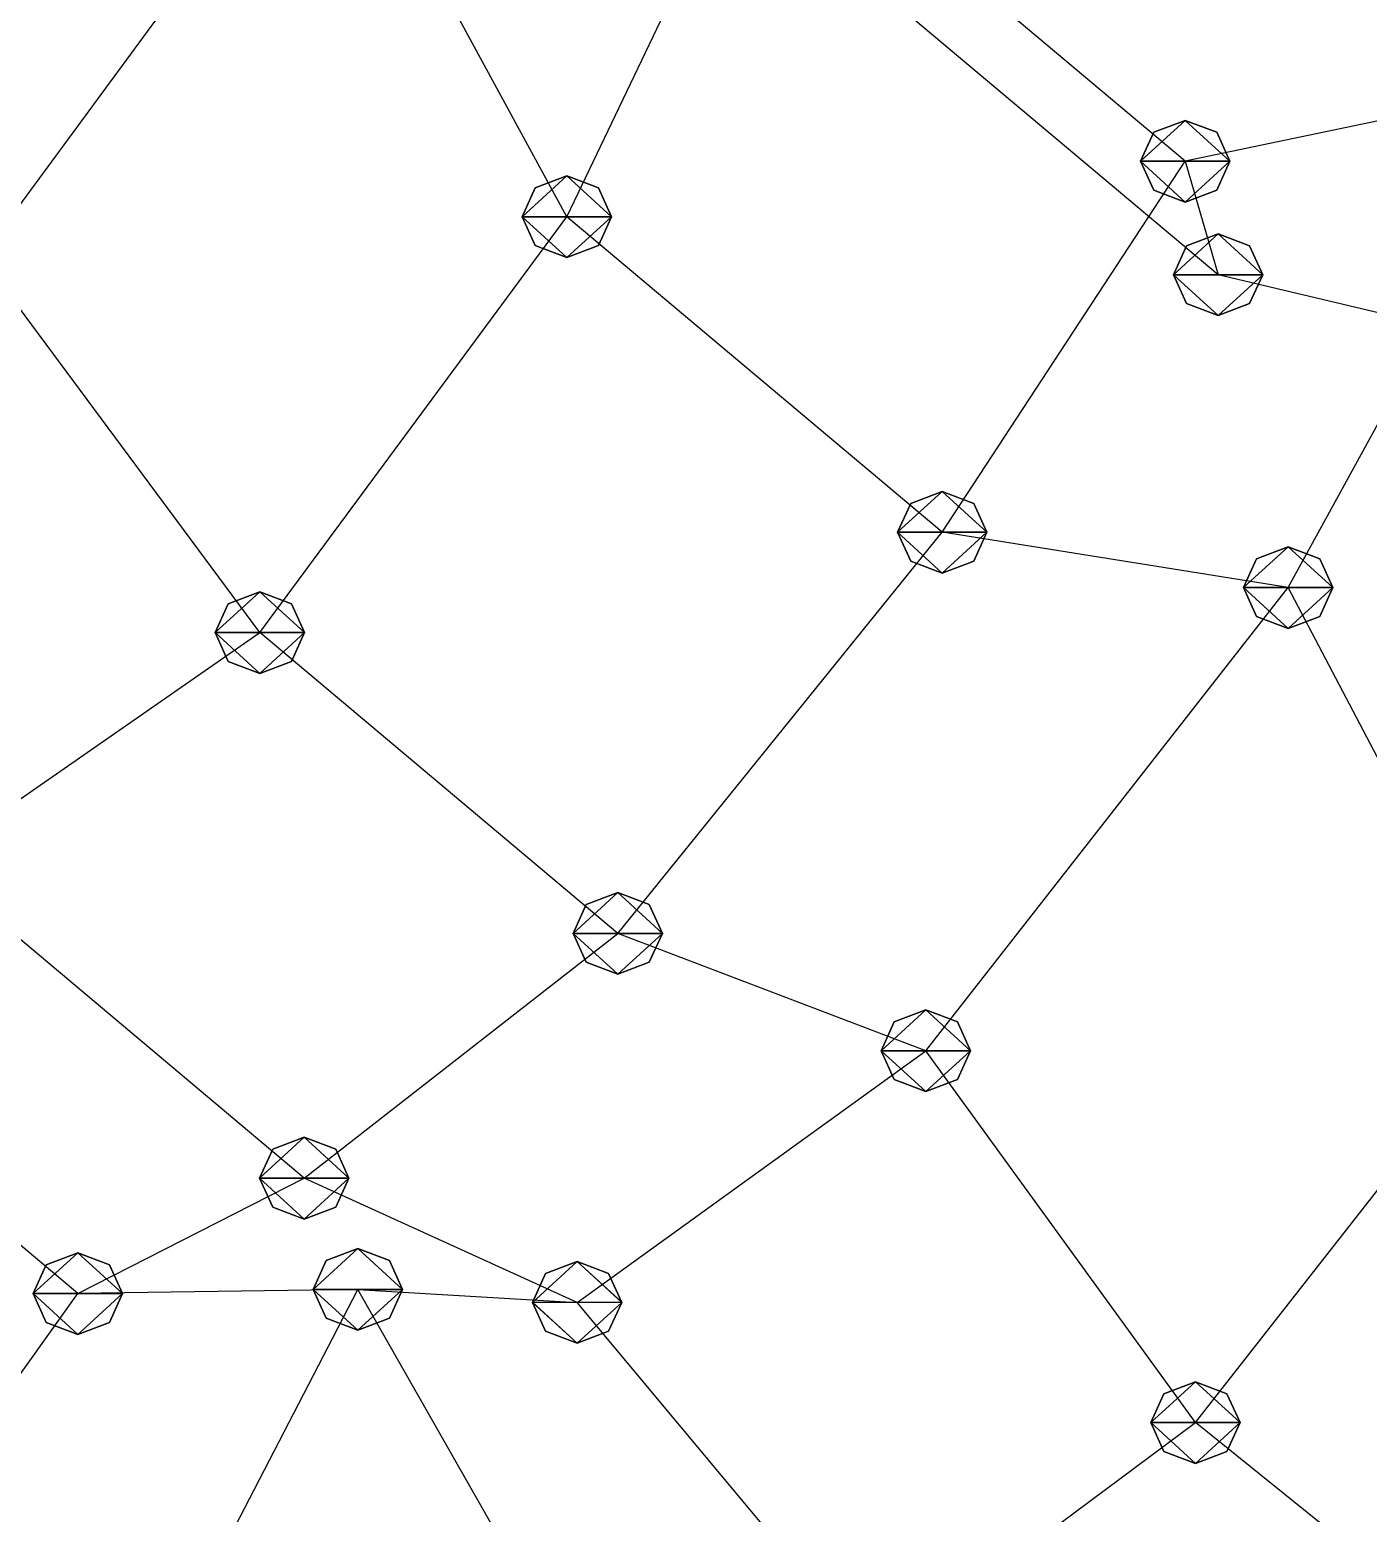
# Model space of a CAD drawing. Header units: metres. Extents: x -61 to 61, y -50 to 61.
# Drawn here: x 3.71 to 33.68, y -8.86 to 24.35 of the extents above; entities that cross this region are included whole.
import ezdxf

# ---------------------------------------------------------------- set-up
doc = ezdxf.new("R2010")
doc.units = ezdxf.units.M

msp = doc.modelspace()

# ---------------------------------------------------------------- linework, layer by layer
for p, q in [((2.6305084, 19.258667, -187.28642), (10.444778, 29.875504, -189.5455)), ((15.739056, 20.161964, -185.57379), (10.444778, 29.875504, -189.5455)), ((15.739056, 20.161964, -185.57379), (20.12975, 29.346588, -192.00597)), ((29.584003, 21.404419, -195.47415), (20.12975, 29.346588, -192.00597)), ((30.317818, 18.8639, -185.14029), (21.866524, 25.96354, -182.04001)), ((38.0863, 23.178589, -208.11572), (29.584003, 21.404419, -195.47415)), ((31.888405, 11.861488, -197.41187), (38.0863, 23.178589, -208.11572)), ((29.584003, 22.318624, -195.87941), (28.876896, 22.05086, -195.76071)), ((29.584003, 22.318624, -195.87941), (28.876896, 22.05086, -195.76071)), ((30.291111, 22.05086, -195.76071), (29.584003, 22.318624, -195.87941)), ((30.291111, 22.05086, -195.76071), (29.584003, 22.318624, -195.87941)), ((28.876896, 22.05086, -195.76071), (28.584003, 21.404419, -195.47415)), ((28.876896, 22.05086, -195.76071), (28.584003, 21.404419, -195.47415)), ((30.584003, 21.404419, -195.47415), (30.291111, 22.05086, -195.76071)), ((30.584003, 21.404419, -195.47415), (30.291111, 22.05086, -195.76071)), ((24.144117, 13.101177, -188.65709), (29.584003, 21.404419, -195.47415)), ((28.584003, 21.404419, -195.47415), (28.876896, 20.757978, -195.18759)), ((28.584003, 21.404419, -195.47415), (28.876896, 20.757978, -195.18759)), ((29.584003, 21.404419, -195.47415), (30.317818, 18.8639, -185.14029)), ((30.291111, 20.757978, -195.18759), (30.584003, 21.404419, -195.47415)), ((30.291111, 20.757978, -195.18759), (30.584003, 21.404419, -195.47415)), ((15.739056, 21.07617, -185.97905), (15.031949, 20.808405, -185.86035)), ((15.739056, 21.07617, -185.97905), (15.031949, 20.808405, -185.86035)), ((16.446163, 20.808405, -185.86035), (15.739056, 21.07617, -185.97905)), ((16.446163, 20.808405, -185.86035), (15.739056, 21.07617, -185.97905)), ((15.031949, 20.808405, -185.86035), (14.739056, 20.161964, -185.57379)), ((15.031949, 20.808405, -185.86035), (14.739056, 20.161964, -185.57379)), ((16.739056, 20.161964, -185.57379), (16.446163, 20.808405, -185.86035)), ((16.739056, 20.161964, -185.57379), (16.446163, 20.808405, -185.86035)), ((28.876896, 20.757978, -195.18759), (29.584003, 20.490213, -195.0689)), ((28.876896, 20.757978, -195.18759), (29.584003, 20.490213, -195.0689)), ((29.584003, 20.490213, -195.0689), (30.291111, 20.757978, -195.18759)), ((29.584003, 20.490213, -195.0689), (30.291111, 20.757978, -195.18759)), ((8.865322, 10.854172, -183.98456), (15.739056, 20.161964, -185.57379)), ((14.739056, 20.161964, -185.57379), (15.031949, 19.515524, -185.28723)), ((14.739056, 20.161964, -185.57379), (15.031949, 19.515524, -185.28723)), ((24.144117, 13.101177, -188.65709), (15.739056, 20.161964, -185.57379)), ((16.446163, 19.515524, -185.28723), (16.739056, 20.161964, -185.57379)), ((16.446163, 19.515524, -185.28723), (16.739056, 20.161964, -185.57379)), ((30.317818, 19.778105, -185.54555), (29.61071, 19.51034, -185.42685)), ((30.317818, 19.778105, -185.54555), (29.61071, 19.51034, -185.42685)), ((31.024925, 19.51034, -185.42685), (30.317818, 19.778105, -185.54555)), ((31.024925, 19.51034, -185.42685), (30.317818, 19.778105, -185.54555)), ((8.865322, 10.854172, -183.98456), (2.6305084, 19.258667, -187.28642)), ((15.031949, 19.515524, -185.28723), (15.739056, 19.247759, -185.16853)), ((15.031949, 19.515524, -185.28723), (15.739056, 19.247759, -185.16853)), ((15.739056, 19.247759, -185.16853), (16.446163, 19.515524, -185.28723)), ((15.739056, 19.247759, -185.16853), (16.446163, 19.515524, -185.28723)), ((29.61071, 19.51034, -185.42685), (29.317818, 18.8639, -185.14029)), ((29.61071, 19.51034, -185.42685), (29.317818, 18.8639, -185.14029)), ((31.317818, 18.8639, -185.14029), (31.024925, 19.51034, -185.42685)), ((31.317818, 18.8639, -185.14029), (31.024925, 19.51034, -185.42685)), ((29.317818, 18.8639, -185.14029), (29.61071, 18.217459, -184.85373)), ((29.317818, 18.8639, -185.14029), (29.61071, 18.217459, -184.85373)), ((37.179287, 17.238068, -194.80096), (30.317818, 18.8639, -185.14029)), ((31.024925, 18.217459, -184.85373), (31.317818, 18.8639, -185.14029)), ((31.024925, 18.217459, -184.85373), (31.317818, 18.8639, -185.14029)), ((29.61071, 18.217459, -184.85373), (30.317818, 17.949694, -184.73503)), ((29.61071, 18.217459, -184.85373), (30.317818, 17.949694, -184.73503)), ((30.317818, 17.949694, -184.73503), (31.024925, 18.217459, -184.85373)), ((30.317818, 17.949694, -184.73503), (31.024925, 18.217459, -184.85373)), ((24.144117, 14.015383, -189.06235), (23.43701, 13.747618, -188.94365)), ((24.144117, 14.015383, -189.06235), (23.43701, 13.747618, -188.94365)), ((24.851225, 13.747618, -188.94365), (24.144117, 14.015383, -189.06235)), ((24.851225, 13.747618, -188.94365), (24.144117, 14.015383, -189.06235)), ((23.43701, 13.747618, -188.94365), (23.144117, 13.101177, -188.65709)), ((23.43701, 13.747618, -188.94365), (23.144117, 13.101177, -188.65709)), ((25.144117, 13.101177, -188.65709), (24.851225, 13.747618, -188.94365)), ((25.144117, 13.101177, -188.65709), (24.851225, 13.747618, -188.94365)), ((16.876524, 4.12426, -186.92337), (24.144117, 13.101177, -188.65709)), ((23.144117, 13.101177, -188.65709), (23.43701, 12.454737, -188.37053)), ((23.144117, 13.101177, -188.65709), (23.43701, 12.454737, -188.37053)), ((31.888405, 11.861488, -197.41187), (24.144117, 13.101177, -188.65709)), ((24.851225, 12.454737, -188.37053), (25.144117, 13.101177, -188.65709)), ((24.851225, 12.454737, -188.37053), (25.144117, 13.101177, -188.65709)), ((31.888405, 12.775694, -197.81712), (31.181297, 12.507929, -197.69843)), ((31.888405, 12.775694, -197.81712), (31.181297, 12.507929, -197.69843)), ((32.595512, 12.507929, -197.69843), (31.888405, 12.775694, -197.81712)), ((32.595512, 12.507929, -197.69843), (31.888405, 12.775694, -197.81712)), ((23.43701, 12.454737, -188.37053), (24.144117, 12.186972, -188.25183)), ((23.43701, 12.454737, -188.37053), (24.144117, 12.186972, -188.25183)), ((24.144117, 12.186972, -188.25183), (24.851225, 12.454737, -188.37053)), ((24.144117, 12.186972, -188.25183), (24.851225, 12.454737, -188.37053)), ((31.181297, 12.507929, -197.69843), (30.888405, 11.861488, -197.41187)), ((31.181297, 12.507929, -197.69843), (30.888405, 11.861488, -197.41187)), ((32.888405, 11.861488, -197.41187), (32.595512, 12.507929, -197.69843)), ((32.888405, 11.861488, -197.41187), (32.595512, 12.507929, -197.69843)), ((8.865322, 11.768377, -184.38982), (8.1582155, 11.500612, -184.27112)), ((8.865322, 11.768377, -184.38982), (8.1582155, 11.500612, -184.27112)), ((9.572429, 11.500612, -184.27112), (8.865322, 11.768377, -184.38982)), ((9.572429, 11.500612, -184.27112), (8.865322, 11.768377, -184.38982)), ((23.77437, 1.4964752, -195.04282), (31.888405, 11.861488, -197.41187)), ((30.888405, 11.861488, -197.41187), (31.181297, 11.215048, -197.1253)), ((30.888405, 11.861488, -197.41187), (31.181297, 11.215048, -197.1253)), ((36.93062, 2.2652435, -193.23547), (31.888405, 11.861488, -197.41187)), ((32.595512, 11.215048, -197.1253), (32.888405, 11.861488, -197.41187)), ((32.595512, 11.215048, -197.1253), (32.888405, 11.861488, -197.41187)), ((8.1582155, 11.500612, -184.27112), (7.865322, 10.854172, -183.98456)), ((8.1582155, 11.500612, -184.27112), (7.865322, 10.854172, -183.98456)), ((9.865322, 10.854172, -183.98456), (9.572429, 11.500612, -184.27112)), ((9.865322, 10.854172, -183.98456), (9.572429, 11.500612, -184.27112)), ((31.181297, 11.215048, -197.1253), (31.888405, 10.947283, -197.0066)), ((31.181297, 11.215048, -197.1253), (31.888405, 10.947283, -197.0066)), ((31.888405, 10.947283, -197.0066), (32.595512, 11.215048, -197.1253)), ((31.888405, 10.947283, -197.0066), (32.595512, 11.215048, -197.1253)), ((1.4482994, 5.7109604, -191.42319), (8.865322, 10.854172, -183.98456)), ((7.865322, 10.854172, -183.98456), (8.1582155, 10.207731, -183.698)), ((7.865322, 10.854172, -183.98456), (8.1582155, 10.207731, -183.698)), ((16.876524, 4.12426, -186.92337), (8.865322, 10.854172, -183.98456)), ((9.572429, 10.207731, -183.698), (9.865322, 10.854172, -183.98456)), ((9.572429, 10.207731, -183.698), (9.865322, 10.854172, -183.98456)), ((8.1582155, 10.207731, -183.698), (8.865322, 9.939966, -183.5793)), ((8.1582155, 10.207731, -183.698), (8.865322, 9.939966, -183.5793)), ((8.865322, 9.939966, -183.5793), (9.572429, 10.207731, -183.698)), ((8.865322, 9.939966, -183.5793), (9.572429, 10.207731, -183.698)), ((9.859018, -1.3545876, -194.50858), (1.4482994, 5.7109604, -191.42319)), ((16.876524, 5.038465, -187.32863), (16.169416, 4.7707005, -187.20993)), ((16.876524, 5.038465, -187.32863), (16.169416, 4.7707005, -187.20993)), ((17.583632, 4.7707005, -187.20993), (16.876524, 5.038465, -187.32863)), ((17.583632, 4.7707005, -187.20993), (16.876524, 5.038465, -187.32863)), ((16.169416, 4.7707005, -187.20993), (15.876524, 4.12426, -186.92337)), ((16.169416, 4.7707005, -187.20993), (15.876524, 4.12426, -186.92337)), ((17.876524, 4.12426, -186.92337), (17.583632, 4.7707005, -187.20993)), ((17.876524, 4.12426, -186.92337), (17.583632, 4.7707005, -187.20993)), ((4.7903996, -3.9383583, -205.21747), (-4.740103, 4.0678787, -201.72131)), ((9.859018, -1.3545876, -194.50858), (16.876524, 4.12426, -186.92337)), ((15.876524, 4.12426, -186.92337), (16.169416, 3.4778192, -186.63681)), ((15.876524, 4.12426, -186.92337), (16.169416, 3.4778192, -186.63681)), ((23.77437, 1.4964752, -195.04282), (16.876524, 4.12426, -186.92337)), ((17.583632, 3.4778194, -186.63681), (17.876524, 4.12426, -186.92337)), ((17.583632, 3.4778194, -186.63681), (17.876524, 4.12426, -186.92337)), ((16.169416, 3.4778192, -186.63681), (16.876524, 3.2100549, -186.51811)), ((16.169416, 3.4778192, -186.63681), (16.876524, 3.2100549, -186.51811)), ((16.876524, 3.2100549, -186.51811), (17.583632, 3.4778194, -186.63681)), ((16.876524, 3.2100549, -186.51811), (17.583632, 3.4778194, -186.63681)), ((23.77437, 2.4106803, -195.44807), (23.067263, 2.1429157, -195.32938)), ((23.77437, 2.4106803, -195.44807), (23.067263, 2.1429157, -195.32938)), ((24.481478, 2.1429157, -195.32938), (23.77437, 2.4106803, -195.44807)), ((24.481478, 2.1429157, -195.32938), (23.77437, 2.4106803, -195.44807)), ((23.067263, 2.1429157, -195.32938), (22.77437, 1.4964752, -195.04282)), ((23.067263, 2.1429157, -195.32938), (22.77437, 1.4964752, -195.04282)), ((24.77437, 1.4964752, -195.04282), (24.481478, 2.1429157, -195.32938)), ((24.77437, 1.4964752, -195.04282), (24.481478, 2.1429157, -195.32938)), ((29.811018, -6.824978, -191.51657), (36.93062, 2.2652435, -193.23547)), ((15.965586, -4.1333046, -204.15584), (23.77437, 1.4964752, -195.04282)), ((22.77437, 1.4964752, -195.04282), (23.067263, 0.85003453, -194.75626)), ((22.77437, 1.4964752, -195.04282), (23.067263, 0.85003453, -194.75626)), ((29.811018, -6.824978, -191.51657), (23.77437, 1.4964752, -195.04282)), ((24.481478, 0.8500346, -194.75626), (24.77437, 1.4964752, -195.04282)), ((24.481478, 0.8500346, -194.75626), (24.77437, 1.4964752, -195.04282)), ((23.067263, 0.85003453, -194.75626), (23.77437, 0.5822701, -194.63756)), ((23.067263, 0.85003453, -194.75626), (23.77437, 0.5822701, -194.63756)), ((23.77437, 0.5822701, -194.63756), (24.481478, 0.8500346, -194.75626)), ((23.77437, 0.5822701, -194.63756), (24.481478, 0.8500346, -194.75626)), ((9.859018, -0.44038248, -194.91383), (9.151912, -0.7081469, -194.79514)), ((9.859018, -0.44038248, -194.91383), (9.151912, -0.7081469, -194.79514)), ((10.566125, -0.7081469, -194.79514), (9.859018, -0.44038248, -194.91383)), ((10.566125, -0.7081469, -194.79514), (9.859018, -0.44038248, -194.91383)), ((9.151912, -0.7081469, -194.79514), (8.859018, -1.3545876, -194.50858)), ((9.151912, -0.7081469, -194.79514), (8.859018, -1.3545876, -194.50858)), ((10.859018, -1.3545876, -194.50858), (10.566125, -0.7081469, -194.79514)), ((10.859018, -1.3545876, -194.50858), (10.566125, -0.7081469, -194.79514)), ((4.7903996, -3.9383583, -205.21747), (9.859018, -1.3545876, -194.50858)), ((8.859018, -1.3545876, -194.50858), (9.151912, -2.0010283, -194.22202)), ((8.859018, -1.3545876, -194.50858), (9.151912, -2.0010283, -194.22202)), ((15.965586, -4.1333046, -204.15584), (9.859018, -1.3545876, -194.50858)), ((10.566125, -2.001028, -194.22202), (10.859018, -1.3545876, -194.50858)), ((10.566125, -2.001028, -194.22202), (10.859018, -1.3545876, -194.50858)), ((9.151912, -2.0010283, -194.22202), (9.859018, -2.2687926, -194.10332)), ((9.151912, -2.0010283, -194.22202), (9.859018, -2.2687926, -194.10332)), ((9.859018, -2.2687926, -194.10332), (10.566125, -2.001028, -194.22202)), ((9.859018, -2.2687926, -194.10332), (10.566125, -2.001028, -194.22202)), ((11.057318, -2.9293122, -220.32098), (10.350211, -3.1970768, -220.20229)), ((11.057318, -2.9293122, -220.32098), (10.350211, -3.1970768, -220.20229)), ((11.764424, -3.1970768, -220.20229), (11.057318, -2.9293122, -220.32098)), ((11.764424, -3.1970768, -220.20229), (11.057318, -2.9293122, -220.32098)), ((4.083293, -3.2919178, -205.50403), (3.7903996, -3.9383583, -205.21747)), ((4.083293, -3.2919178, -205.50403), (3.7903996, -3.9383583, -205.21747)), ((4.7903996, -3.0241532, -205.62273), (4.083293, -3.2919178, -205.50403)), ((4.7903996, -3.0241532, -205.62273), (4.083293, -3.2919178, -205.50403)), ((5.497506, -3.2919178, -205.50403), (4.7903996, -3.0241532, -205.62273)), ((5.497506, -3.2919178, -205.50403), (4.7903996, -3.0241532, -205.62273)), ((5.7903996, -3.9383583, -205.21747), (5.497506, -3.2919178, -205.50403)), ((5.7903996, -3.9383583, -205.21747), (5.497506, -3.2919178, -205.50403)), ((10.350211, -3.1970768, -220.20229), (10.057318, -3.8435173, -219.91573)), ((10.350211, -3.1970768, -220.20229), (10.057318, -3.8435173, -219.91573)), ((12.057318, -3.8435173, -219.91573), (11.764424, -3.1970768, -220.20229)), ((12.057318, -3.8435173, -219.91573), (11.764424, -3.1970768, -220.20229)), ((15.965586, -3.2190995, -204.5611), (15.258479, -3.486864, -204.4424)), ((15.965586, -3.2190995, -204.5611), (15.258479, -3.486864, -204.4424)), ((16.672693, -3.486864, -204.4424), (15.965586, -3.2190995, -204.5611)), ((16.672693, -3.486864, -204.4424), (15.965586, -3.2190995, -204.5611)), ((15.258479, -3.486864, -204.4424), (14.965586, -4.1333046, -204.15584)), ((15.258479, -3.486864, -204.4424), (14.965586, -4.1333046, -204.15584)), ((16.965586, -4.1333046, -204.15584), (16.672693, -3.486864, -204.4424)), ((16.965586, -4.1333046, -204.15584), (16.672693, -3.486864, -204.4424)), ((-1.4071846, -12.596256, -199.47302), (4.7903996, -3.9383583, -205.21747)), ((3.7903996, -3.9383583, -205.21747), (4.083293, -4.584799, -204.93091)), ((3.7903996, -3.9383583, -205.21747), (4.083293, -4.584799, -204.93091)), ((11.057318, -3.8435173, -219.91573), (4.7903996, -3.9383583, -205.21747)), ((5.4936676, -14.598179, -208.76689), (11.057318, -3.8435173, -219.91573)), ((5.497506, -4.584799, -204.93091), (5.7903996, -3.9383583, -205.21747)), ((5.497506, -4.584799, -204.93091), (5.7903996, -3.9383583, -205.21747)), ((10.057318, -3.8435173, -219.91573), (10.350211, -4.489958, -219.62917)), ((10.057318, -3.8435173, -219.91573), (10.350211, -4.489958, -219.62917)), ((16.966768, -14.212387, -209.58377), (11.057318, -3.8435173, -219.91573)), ((11.057318, -3.8435173, -219.91573), (15.965586, -4.1333046, -204.15584)), ((11.764424, -4.489958, -219.62917), (12.057318, -3.8435173, -219.91573)), ((11.764424, -4.489958, -219.62917), (12.057318, -3.8435173, -219.91573)), ((14.965586, -4.1333046, -204.15584), (15.258479, -4.779745, -203.86928)), ((14.965586, -4.1333046, -204.15584), (15.258479, -4.779745, -203.86928)), ((22.653713, -12.145962, -199.07352), (15.965586, -4.1333046, -204.15584)), ((16.672693, -4.779745, -203.86928), (16.965586, -4.1333046, -204.15584)), ((16.672693, -4.779745, -203.86928), (16.965586, -4.1333046, -204.15584)), ((4.083293, -4.584799, -204.93091), (4.7903996, -4.8525634, -204.81221)), ((4.083293, -4.584799, -204.93091), (4.7903996, -4.8525634, -204.81221)), ((4.7903996, -4.8525634, -204.81221), (5.497506, -4.584799, -204.93091)), ((4.7903996, -4.8525634, -204.81221), (5.497506, -4.584799, -204.93091)), ((10.350211, -4.489958, -219.62917), (11.057318, -4.7577224, -219.51047)), ((10.350211, -4.489958, -219.62917), (11.057318, -4.7577224, -219.51047)), ((11.057318, -4.7577224, -219.51047), (11.764424, -4.489958, -219.62917)), ((11.057318, -4.7577224, -219.51047), (11.764424, -4.489958, -219.62917)), ((15.258479, -4.779745, -203.86928), (15.965586, -5.0475097, -203.75058)), ((15.258479, -4.779745, -203.86928), (15.965586, -5.0475097, -203.75058)), ((15.965586, -5.0475097, -203.75058), (16.672693, -4.779745, -203.86928)), ((15.965586, -5.0475097, -203.75058), (16.672693, -4.779745, -203.86928)), ((29.811018, -5.910773, -191.92183), (29.10391, -6.1785374, -191.80313)), ((29.811018, -5.910773, -191.92183), (29.10391, -6.1785374, -191.80313)), ((30.518126, -6.1785374, -191.80313), (29.811018, -5.910773, -191.92183)), ((30.518126, -6.1785374, -191.80313), (29.811018, -5.910773, -191.92183)), ((29.10391, -6.1785374, -191.80313), (28.811018, -6.824978, -191.51657)), ((29.10391, -6.1785374, -191.80313), (28.811018, -6.824978, -191.51657)), ((30.811018, -6.824978, -191.51657), (30.518126, -6.1785374, -191.80313)), ((30.811018, -6.824978, -191.51657), (30.518126, -6.1785374, -191.80313)), ((22.653713, -12.145962, -199.07352), (29.811018, -6.824978, -191.51657)), ((28.811018, -6.824978, -191.51657), (29.10391, -7.4714184, -191.23001)), ((28.811018, -6.824978, -191.51657), (29.10391, -7.4714184, -191.23001)), ((37.693893, -13.165009, -194.91241), (29.811018, -6.824978, -191.51657)), ((30.518126, -7.4714184, -191.23001), (30.811018, -6.824978, -191.51657)), ((30.518126, -7.4714184, -191.23001), (30.811018, -6.824978, -191.51657)), ((29.10391, -7.4714184, -191.23001), (29.811018, -7.739183, -191.11131)), ((29.10391, -7.4714184, -191.23001), (29.811018, -7.739183, -191.11131)), ((29.811018, -7.739183, -191.11131), (30.518126, -7.4714184, -191.23001)), ((29.811018, -7.739183, -191.11131), (30.518126, -7.4714184, -191.23001))]:
    msp.add_line(p, q)
for points in [[(28.584003, 21.404419, -195.47415), (28.876896, 22.05086, -195.76071), (29.584003, 22.318624, -195.87941), (29.584103, 22.318724, -195.8793)], [(28.584003, 21.404419, -195.47415), (28.876896, 22.05086, -195.76071), (29.584003, 22.318624, -195.87941), (29.584103, 22.318724, -195.8793)], [(28.584003, 21.404419, -195.47415), (29.584003, 22.318624, -195.87941), (30.584003, 21.404419, -195.47415), (30.584103, 21.404518, -195.47404)], [(28.584003, 21.404419, -195.47415), (29.584003, 22.318624, -195.87941), (30.584003, 21.404419, -195.47415), (30.584103, 21.404518, -195.47404)], [(29.584003, 22.318624, -195.87941), (30.291111, 22.05086, -195.76071), (30.584003, 21.404419, -195.47415), (30.584103, 21.404518, -195.47404)], [(29.584003, 22.318624, -195.87941), (30.291111, 22.05086, -195.76071), (30.584003, 21.404419, -195.47415), (30.584103, 21.404518, -195.47404)], [(29.584003, 20.490213, -195.0689), (28.876896, 20.757978, -195.18759), (28.584003, 21.404419, -195.47415), (28.584103, 21.404518, -195.47404)], [(30.584003, 21.404419, -195.47415), (29.584003, 20.490213, -195.0689), (28.584003, 21.404419, -195.47415), (28.584103, 21.404518, -195.47404)], [(29.584003, 20.490213, -195.0689), (28.876896, 20.757978, -195.18759), (28.584003, 21.404419, -195.47415), (28.584103, 21.404518, -195.47404)], [(30.584003, 21.404419, -195.47415), (29.584003, 20.490213, -195.0689), (28.584003, 21.404419, -195.47415), (28.584103, 21.404518, -195.47404)], [(30.584003, 21.404419, -195.47415), (30.291111, 20.757978, -195.18759), (29.584003, 20.490213, -195.0689), (29.584103, 20.490313, -195.06879)], [(30.584003, 21.404419, -195.47415), (30.291111, 20.757978, -195.18759), (29.584003, 20.490213, -195.0689), (29.584103, 20.490313, -195.06879)], [(14.739056, 20.161964, -185.57379), (15.031949, 20.808405, -185.86035), (15.739056, 21.07617, -185.97905), (15.739156, 21.07627, -185.97894)], [(14.739056, 20.161964, -185.57379), (15.031949, 20.808405, -185.86035), (15.739056, 21.07617, -185.97905), (15.739156, 21.07627, -185.97894)], [(14.739056, 20.161964, -185.57379), (15.739056, 21.07617, -185.97905), (16.739056, 20.161964, -185.57379), (16.739155, 20.162064, -185.57368)], [(14.739056, 20.161964, -185.57379), (15.739056, 21.07617, -185.97905), (16.739056, 20.161964, -185.57379), (16.739155, 20.162064, -185.57368)], [(15.739056, 21.07617, -185.97905), (16.446163, 20.808405, -185.86035), (16.739056, 20.161964, -185.57379), (16.739155, 20.162064, -185.57368)], [(15.739056, 21.07617, -185.97905), (16.446163, 20.808405, -185.86035), (16.739056, 20.161964, -185.57379), (16.739155, 20.162064, -185.57368)], [(15.739056, 19.247759, -185.16853), (15.031949, 19.515524, -185.28723), (14.739056, 20.161964, -185.57379), (14.739156, 20.162064, -185.57368)], [(16.739056, 20.161964, -185.57379), (15.739056, 19.247759, -185.16853), (14.739056, 20.161964, -185.57379), (14.739156, 20.162064, -185.57368)], [(15.739056, 19.247759, -185.16853), (15.031949, 19.515524, -185.28723), (14.739056, 20.161964, -185.57379), (14.739156, 20.162064, -185.57368)], [(16.739056, 20.161964, -185.57379), (15.739056, 19.247759, -185.16853), (14.739056, 20.161964, -185.57379), (14.739156, 20.162064, -185.57368)], [(16.739056, 20.161964, -185.57379), (16.446163, 19.515524, -185.28723), (15.739056, 19.247759, -185.16853), (15.739156, 19.247858, -185.16843)], [(16.739056, 20.161964, -185.57379), (16.446163, 19.515524, -185.28723), (15.739056, 19.247759, -185.16853), (15.739156, 19.247858, -185.16843)], [(29.317818, 18.8639, -185.14029), (29.61071, 19.51034, -185.42685), (30.317818, 19.778105, -185.54555), (30.317917, 19.778204, -185.54544)], [(29.317818, 18.8639, -185.14029), (29.61071, 19.51034, -185.42685), (30.317818, 19.778105, -185.54555), (30.317917, 19.778204, -185.54544)], [(29.317818, 18.8639, -185.14029), (30.317818, 19.778105, -185.54555), (31.317818, 18.8639, -185.14029), (31.317917, 18.863998, -185.14018)], [(29.317818, 18.8639, -185.14029), (30.317818, 19.778105, -185.54555), (31.317818, 18.8639, -185.14029), (31.317917, 18.863998, -185.14018)], [(30.317818, 19.778105, -185.54555), (31.024925, 19.51034, -185.42685), (31.317818, 18.8639, -185.14029), (31.317917, 18.863998, -185.14018)], [(30.317818, 19.778105, -185.54555), (31.024925, 19.51034, -185.42685), (31.317818, 18.8639, -185.14029), (31.317917, 18.863998, -185.14018)], [(30.317818, 17.949694, -184.73503), (29.61071, 18.217459, -184.85373), (29.317818, 18.8639, -185.14029), (29.317917, 18.863998, -185.14018)], [(31.317818, 18.8639, -185.14029), (30.317818, 17.949694, -184.73503), (29.317818, 18.8639, -185.14029), (29.317917, 18.863998, -185.14018)], [(30.317818, 17.949694, -184.73503), (29.61071, 18.217459, -184.85373), (29.317818, 18.8639, -185.14029), (29.317917, 18.863998, -185.14018)], [(31.317818, 18.8639, -185.14029), (30.317818, 17.949694, -184.73503), (29.317818, 18.8639, -185.14029), (29.317917, 18.863998, -185.14018)], [(31.317818, 18.8639, -185.14029), (31.024925, 18.217459, -184.85373), (30.317818, 17.949694, -184.73503), (30.317917, 17.949793, -184.73492)], [(31.317818, 18.8639, -185.14029), (31.024925, 18.217459, -184.85373), (30.317818, 17.949694, -184.73503), (30.317917, 17.949793, -184.73492)], [(23.144117, 13.101177, -188.65709), (23.43701, 13.747618, -188.94365), (24.144117, 14.015383, -189.06235), (24.144217, 14.015483, -189.06224)], [(23.144117, 13.101177, -188.65709), (23.43701, 13.747618, -188.94365), (24.144117, 14.015383, -189.06235), (24.144217, 14.015483, -189.06224)], [(23.144117, 13.101177, -188.65709), (24.144117, 14.015383, -189.06235), (25.144117, 13.101177, -188.65709), (25.144217, 13.101277, -188.65698)], [(23.144117, 13.101177, -188.65709), (24.144117, 14.015383, -189.06235), (25.144117, 13.101177, -188.65709), (25.144217, 13.101277, -188.65698)], [(24.144117, 14.015383, -189.06235), (24.851225, 13.747618, -188.94365), (25.144117, 13.101177, -188.65709), (25.144217, 13.101277, -188.65698)], [(24.144117, 14.015383, -189.06235), (24.851225, 13.747618, -188.94365), (25.144117, 13.101177, -188.65709), (25.144217, 13.101277, -188.65698)], [(24.144117, 12.186972, -188.25183), (23.43701, 12.454737, -188.37053), (23.144117, 13.101177, -188.65709), (23.144217, 13.101277, -188.65698)], [(25.144117, 13.101177, -188.65709), (24.144117, 12.186972, -188.25183), (23.144117, 13.101177, -188.65709), (23.144217, 13.101277, -188.65698)], [(24.144117, 12.186972, -188.25183), (23.43701, 12.454737, -188.37053), (23.144117, 13.101177, -188.65709), (23.144217, 13.101277, -188.65698)], [(25.144117, 13.101177, -188.65709), (24.144117, 12.186972, -188.25183), (23.144117, 13.101177, -188.65709), (23.144217, 13.101277, -188.65698)], [(25.144117, 13.101177, -188.65709), (24.851225, 12.454737, -188.37053), (24.144117, 12.186972, -188.25183), (24.144217, 12.187072, -188.25172)], [(25.144117, 13.101177, -188.65709), (24.851225, 12.454737, -188.37053), (24.144117, 12.186972, -188.25183), (24.144217, 12.187072, -188.25172)], [(30.888405, 11.861488, -197.41187), (31.181297, 12.507929, -197.69843), (31.888405, 12.775694, -197.81712), (31.888504, 12.775794, -197.81702)], [(30.888405, 11.861488, -197.41187), (31.181297, 12.507929, -197.69843), (31.888405, 12.775694, -197.81712), (31.888504, 12.775794, -197.81702)], [(30.888405, 11.861488, -197.41187), (31.888405, 12.775694, -197.81712), (32.888405, 11.861488, -197.41187), (32.888504, 11.8615885, -197.41176)], [(30.888405, 11.861488, -197.41187), (31.888405, 12.775694, -197.81712), (32.888405, 11.861488, -197.41187), (32.888504, 11.8615885, -197.41176)], [(31.888405, 12.775694, -197.81712), (32.595512, 12.507929, -197.69843), (32.888405, 11.861488, -197.41187), (32.888504, 11.8615885, -197.41176)], [(31.888405, 12.775694, -197.81712), (32.595512, 12.507929, -197.69843), (32.888405, 11.861488, -197.41187), (32.888504, 11.8615885, -197.41176)], [(7.865322, 10.854172, -183.98456), (8.1582155, 11.500612, -184.27112), (8.865322, 11.768377, -184.38982), (8.865422, 11.768477, -184.38971)], [(7.865322, 10.854172, -183.98456), (8.1582155, 11.500612, -184.27112), (8.865322, 11.768377, -184.38982), (8.865422, 11.768477, -184.38971)], [(7.865322, 10.854172, -183.98456), (8.865322, 11.768377, -184.38982), (9.865322, 10.854172, -183.98456), (9.865422, 10.854272, -183.98445)], [(7.865322, 10.854172, -183.98456), (8.865322, 11.768377, -184.38982), (9.865322, 10.854172, -183.98456), (9.865422, 10.854272, -183.98445)], [(8.865322, 11.768377, -184.38982), (9.572429, 11.500612, -184.27112), (9.865322, 10.854172, -183.98456), (9.865422, 10.854272, -183.98445)], [(8.865322, 11.768377, -184.38982), (9.572429, 11.500612, -184.27112), (9.865322, 10.854172, -183.98456), (9.865422, 10.854272, -183.98445)], [(31.888405, 10.947283, -197.0066), (31.181297, 11.215048, -197.1253), (30.888405, 11.861488, -197.41187), (30.888504, 11.8615885, -197.41176)], [(32.888405, 11.861488, -197.41187), (31.888405, 10.947283, -197.0066), (30.888405, 11.861488, -197.41187), (30.888504, 11.8615885, -197.41176)], [(31.888405, 10.947283, -197.0066), (31.181297, 11.215048, -197.1253), (30.888405, 11.861488, -197.41187), (30.888504, 11.8615885, -197.41176)], [(32.888405, 11.861488, -197.41187), (31.888405, 10.947283, -197.0066), (30.888405, 11.861488, -197.41187), (30.888504, 11.8615885, -197.41176)], [(32.888405, 11.861488, -197.41187), (32.595512, 11.215048, -197.1253), (31.888405, 10.947283, -197.0066), (31.888504, 10.947383, -197.0065)], [(32.888405, 11.861488, -197.41187), (32.595512, 11.215048, -197.1253), (31.888405, 10.947283, -197.0066), (31.888504, 10.947383, -197.0065)], [(8.865322, 9.939966, -183.5793), (8.1582155, 10.207731, -183.698), (7.865322, 10.854172, -183.98456), (7.8654222, 10.854272, -183.98445)], [(9.865322, 10.854172, -183.98456), (8.865322, 9.939966, -183.5793), (7.865322, 10.854172, -183.98456), (7.8654222, 10.854272, -183.98445)], [(8.865322, 9.939966, -183.5793), (8.1582155, 10.207731, -183.698), (7.865322, 10.854172, -183.98456), (7.8654222, 10.854272, -183.98445)], [(9.865322, 10.854172, -183.98456), (8.865322, 9.939966, -183.5793), (7.865322, 10.854172, -183.98456), (7.8654222, 10.854272, -183.98445)], [(9.865322, 10.854172, -183.98456), (9.572429, 10.207731, -183.698), (8.865322, 9.939966, -183.5793), (8.865422, 9.940066, -183.5792)], [(9.865322, 10.854172, -183.98456), (9.572429, 10.207731, -183.698), (8.865322, 9.939966, -183.5793), (8.865422, 9.940066, -183.5792)], [(15.876524, 4.12426, -186.92337), (16.169416, 4.7707005, -187.20993), (16.876524, 5.038465, -187.32863), (16.876623, 5.038565, -187.32852)], [(15.876524, 4.12426, -186.92337), (16.169416, 4.7707005, -187.20993), (16.876524, 5.038465, -187.32863), (16.876623, 5.038565, -187.32852)], [(15.876524, 4.12426, -186.92337), (16.876524, 5.038465, -187.32863), (17.876524, 4.12426, -186.92337), (17.876623, 4.12436, -186.92326)], [(15.876524, 4.12426, -186.92337), (16.876524, 5.038465, -187.32863), (17.876524, 4.12426, -186.92337), (17.876623, 4.12436, -186.92326)], [(16.876524, 5.038465, -187.32863), (17.583632, 4.7707005, -187.20993), (17.876524, 4.12426, -186.92337), (17.876623, 4.12436, -186.92326)], [(16.876524, 5.038465, -187.32863), (17.583632, 4.7707005, -187.20993), (17.876524, 4.12426, -186.92337), (17.876623, 4.12436, -186.92326)], [(16.876524, 3.2100549, -186.51811), (16.169416, 3.4778192, -186.63681), (15.876524, 4.12426, -186.92337), (15.876624, 4.12436, -186.92326)], [(17.876524, 4.12426, -186.92337), (16.876524, 3.2100549, -186.51811), (15.876524, 4.12426, -186.92337), (15.876624, 4.12436, -186.92326)], [(16.876524, 3.2100549, -186.51811), (16.169416, 3.4778192, -186.63681), (15.876524, 4.12426, -186.92337), (15.876624, 4.12436, -186.92326)], [(17.876524, 4.12426, -186.92337), (16.876524, 3.2100549, -186.51811), (15.876524, 4.12426, -186.92337), (15.876624, 4.12436, -186.92326)], [(17.876524, 4.12426, -186.92337), (17.583632, 3.4778194, -186.63681), (16.876524, 3.2100549, -186.51811), (16.876623, 3.2101548, -186.518)], [(17.876524, 4.12426, -186.92337), (17.583632, 3.4778194, -186.63681), (16.876524, 3.2100549, -186.51811), (16.876623, 3.2101548, -186.518)], [(22.77437, 1.4964752, -195.04282), (23.067263, 2.1429157, -195.32938), (23.77437, 2.4106803, -195.44807), (23.77447, 2.4107802, -195.44797)], [(22.77437, 1.4964752, -195.04282), (23.067263, 2.1429157, -195.32938), (23.77437, 2.4106803, -195.44807), (23.77447, 2.4107802, -195.44797)], [(22.77437, 1.4964752, -195.04282), (23.77437, 2.4106803, -195.44807), (24.77437, 1.4964752, -195.04282), (24.77447, 1.4965752, -195.04271)], [(22.77437, 1.4964752, -195.04282), (23.77437, 2.4106803, -195.44807), (24.77437, 1.4964752, -195.04282), (24.77447, 1.4965752, -195.04271)], [(23.77437, 2.4106803, -195.44807), (24.481478, 2.1429157, -195.32938), (24.77437, 1.4964752, -195.04282), (24.77447, 1.4965752, -195.04271)], [(23.77437, 2.4106803, -195.44807), (24.481478, 2.1429157, -195.32938), (24.77437, 1.4964752, -195.04282), (24.77447, 1.4965752, -195.04271)], [(23.77437, 0.5822701, -194.63756), (23.067263, 0.85003453, -194.75626), (22.77437, 1.4964752, -195.04282), (22.77447, 1.4965752, -195.04271)], [(24.77437, 1.4964752, -195.04282), (23.77437, 0.5822701, -194.63756), (22.77437, 1.4964752, -195.04282), (22.77447, 1.4965752, -195.04271)], [(23.77437, 0.5822701, -194.63756), (23.067263, 0.85003453, -194.75626), (22.77437, 1.4964752, -195.04282), (22.77447, 1.4965752, -195.04271)], [(24.77437, 1.4964752, -195.04282), (23.77437, 0.5822701, -194.63756), (22.77437, 1.4964752, -195.04282), (22.77447, 1.4965752, -195.04271)], [(24.77437, 1.4964752, -195.04282), (24.481478, 0.8500346, -194.75626), (23.77437, 0.5822701, -194.63756), (23.77447, 0.5823701, -194.63745)], [(24.77437, 1.4964752, -195.04282), (24.481478, 0.8500346, -194.75626), (23.77437, 0.5822701, -194.63756), (23.77447, 0.5823701, -194.63745)], [(8.859018, -1.3545876, -194.50858), (9.151912, -0.7081469, -194.79514), (9.859018, -0.44038248, -194.91383), (9.859118, -0.4402825, -194.91373)], [(8.859018, -1.3545876, -194.50858), (9.151912, -0.7081469, -194.79514), (9.859018, -0.44038248, -194.91383), (9.859118, -0.4402825, -194.91373)], [(8.859018, -1.3545876, -194.50858), (9.859018, -0.44038248, -194.91383), (10.859018, -1.3545876, -194.50858), (10.859118, -1.3544875, -194.50847)], [(8.859018, -1.3545876, -194.50858), (9.859018, -0.44038248, -194.91383), (10.859018, -1.3545876, -194.50858), (10.859118, -1.3544875, -194.50847)], [(9.859018, -0.44038248, -194.91383), (10.566125, -0.7081469, -194.79514), (10.859018, -1.3545876, -194.50858), (10.859118, -1.3544875, -194.50847)], [(9.859018, -0.44038248, -194.91383), (10.566125, -0.7081469, -194.79514), (10.859018, -1.3545876, -194.50858), (10.859118, -1.3544875, -194.50847)], [(9.859018, -2.2687926, -194.10332), (9.151912, -2.0010283, -194.22202), (8.859018, -1.3545876, -194.50858), (8.859118, -1.3544875, -194.50847)], [(10.859018, -1.3545876, -194.50858), (9.859018, -2.2687926, -194.10332), (8.859018, -1.3545876, -194.50858), (8.859118, -1.3544875, -194.50847)], [(9.859018, -2.2687926, -194.10332), (9.151912, -2.0010283, -194.22202), (8.859018, -1.3545876, -194.50858), (8.859118, -1.3544875, -194.50847)], [(10.859018, -1.3545876, -194.50858), (9.859018, -2.2687926, -194.10332), (8.859018, -1.3545876, -194.50858), (8.859118, -1.3544875, -194.50847)], [(10.859018, -1.3545876, -194.50858), (10.566125, -2.001028, -194.22202), (9.859018, -2.2687926, -194.10332), (9.859118, -2.2686927, -194.10321)], [(10.859018, -1.3545876, -194.50858), (10.566125, -2.001028, -194.22202), (9.859018, -2.2687926, -194.10332), (9.859118, -2.2686927, -194.10321)], [(10.057318, -3.8435173, -219.91573), (10.350211, -3.1970768, -220.20229), (11.057318, -2.9293122, -220.32098), (11.057418, -2.9292123, -220.32088)], [(10.057318, -3.8435173, -219.91573), (10.350211, -3.1970768, -220.20229), (11.057318, -2.9293122, -220.32098), (11.057418, -2.9292123, -220.32088)], [(10.057318, -3.8435173, -219.91573), (11.057318, -2.9293122, -220.32098), (12.057318, -3.8435173, -219.91573), (12.057418, -3.8434174, -219.91562)], [(10.057318, -3.8435173, -219.91573), (11.057318, -2.9293122, -220.32098), (12.057318, -3.8435173, -219.91573), (12.057418, -3.8434174, -219.91562)], [(11.057318, -2.9293122, -220.32098), (11.764424, -3.1970768, -220.20229), (12.057318, -3.8435173, -219.91573), (12.057418, -3.8434174, -219.91562)], [(11.057318, -2.9293122, -220.32098), (11.764424, -3.1970768, -220.20229), (12.057318, -3.8435173, -219.91573), (12.057418, -3.8434174, -219.91562)], [(3.7903996, -3.9383583, -205.21747), (4.083293, -3.2919178, -205.50403), (4.7903996, -3.0241532, -205.62273), (4.7904997, -3.0240533, -205.62262)], [(3.7903996, -3.9383583, -205.21747), (4.083293, -3.2919178, -205.50403), (4.7903996, -3.0241532, -205.62273), (4.7904997, -3.0240533, -205.62262)], [(3.7903996, -3.9383583, -205.21747), (4.7903996, -3.0241532, -205.62273), (5.7903996, -3.9383583, -205.21747), (5.7904997, -3.9382584, -205.21736)], [(3.7903996, -3.9383583, -205.21747), (4.7903996, -3.0241532, -205.62273), (5.7903996, -3.9383583, -205.21747), (5.7904997, -3.9382584, -205.21736)], [(4.7903996, -3.0241532, -205.62273), (5.497506, -3.2919178, -205.50403), (5.7903996, -3.9383583, -205.21747), (5.7904997, -3.9382584, -205.21736)], [(4.7903996, -3.0241532, -205.62273), (5.497506, -3.2919178, -205.50403), (5.7903996, -3.9383583, -205.21747), (5.7904997, -3.9382584, -205.21736)], [(14.965586, -4.1333046, -204.15584), (15.258479, -3.486864, -204.4424), (15.965586, -3.2190995, -204.5611), (15.965686, -3.2189996, -204.56099)], [(14.965586, -4.1333046, -204.15584), (15.258479, -3.486864, -204.4424), (15.965586, -3.2190995, -204.5611), (15.965686, -3.2189996, -204.56099)], [(14.965586, -4.1333046, -204.15584), (15.965586, -3.2190995, -204.5611), (16.965586, -4.1333046, -204.15584), (16.965685, -4.1332045, -204.15573)], [(14.965586, -4.1333046, -204.15584), (15.965586, -3.2190995, -204.5611), (16.965586, -4.1333046, -204.15584), (16.965685, -4.1332045, -204.15573)], [(15.965586, -3.2190995, -204.5611), (16.672693, -3.486864, -204.4424), (16.965586, -4.1333046, -204.15584), (16.965685, -4.1332045, -204.15573)], [(15.965586, -3.2190995, -204.5611), (16.672693, -3.486864, -204.4424), (16.965586, -4.1333046, -204.15584), (16.965685, -4.1332045, -204.15573)], [(4.7903996, -4.8525634, -204.81221), (4.083293, -4.584799, -204.93091), (3.7903996, -3.9383583, -205.21747), (3.7904994, -3.9382584, -205.21736)], [(5.7903996, -3.9383583, -205.21747), (4.7903996, -4.8525634, -204.81221), (3.7903996, -3.9383583, -205.21747), (3.7904994, -3.9382584, -205.21736)], [(4.7903996, -4.8525634, -204.81221), (4.083293, -4.584799, -204.93091), (3.7903996, -3.9383583, -205.21747), (3.7904994, -3.9382584, -205.21736)], [(5.7903996, -3.9383583, -205.21747), (4.7903996, -4.8525634, -204.81221), (3.7903996, -3.9383583, -205.21747), (3.7904994, -3.9382584, -205.21736)], [(5.7903996, -3.9383583, -205.21747), (5.497506, -4.584799, -204.93091), (4.7903996, -4.8525634, -204.81221), (4.7904997, -4.8524632, -204.8121)], [(5.7903996, -3.9383583, -205.21747), (5.497506, -4.584799, -204.93091), (4.7903996, -4.8525634, -204.81221), (4.7904997, -4.8524632, -204.8121)], [(11.057318, -4.7577224, -219.51047), (10.350211, -4.489958, -219.62917), (10.057318, -3.8435173, -219.91573), (10.057418, -3.8434174, -219.91562)], [(12.057318, -3.8435173, -219.91573), (11.057318, -4.7577224, -219.51047), (10.057318, -3.8435173, -219.91573), (10.057418, -3.8434174, -219.91562)], [(11.057318, -4.7577224, -219.51047), (10.350211, -4.489958, -219.62917), (10.057318, -3.8435173, -219.91573), (10.057418, -3.8434174, -219.91562)], [(12.057318, -3.8435173, -219.91573), (11.057318, -4.7577224, -219.51047), (10.057318, -3.8435173, -219.91573), (10.057418, -3.8434174, -219.91562)], [(12.057318, -3.8435173, -219.91573), (11.764424, -4.489958, -219.62917), (11.057318, -4.7577224, -219.51047), (11.057418, -4.7576222, -219.51036)], [(12.057318, -3.8435173, -219.91573), (11.764424, -4.489958, -219.62917), (11.057318, -4.7577224, -219.51047), (11.057418, -4.7576222, -219.51036)], [(15.965586, -5.0475097, -203.75058), (15.258479, -4.779745, -203.86928), (14.965586, -4.1333046, -204.15584), (14.965686, -4.1332045, -204.15573)], [(16.965586, -4.1333046, -204.15584), (15.965586, -5.0475097, -203.75058), (14.965586, -4.1333046, -204.15584), (14.965686, -4.1332045, -204.15573)], [(15.965586, -5.0475097, -203.75058), (15.258479, -4.779745, -203.86928), (14.965586, -4.1333046, -204.15584), (14.965686, -4.1332045, -204.15573)], [(16.965586, -4.1333046, -204.15584), (15.965586, -5.0475097, -203.75058), (14.965586, -4.1333046, -204.15584), (14.965686, -4.1332045, -204.15573)], [(16.965586, -4.1333046, -204.15584), (16.672693, -4.779745, -203.86928), (15.965586, -5.0475097, -203.75058), (15.965686, -5.0474095, -203.75047)], [(16.965586, -4.1333046, -204.15584), (16.672693, -4.779745, -203.86928), (15.965586, -5.0475097, -203.75058), (15.965686, -5.0474095, -203.75047)], [(28.811018, -6.824978, -191.51657), (29.10391, -6.1785374, -191.80313), (29.811018, -5.910773, -191.92183), (29.811117, -5.9106727, -191.92172)], [(28.811018, -6.824978, -191.51657), (29.10391, -6.1785374, -191.80313), (29.811018, -5.910773, -191.92183), (29.811117, -5.9106727, -191.92172)], [(28.811018, -6.824978, -191.51657), (29.811018, -5.910773, -191.92183), (30.811018, -6.824978, -191.51657), (30.811117, -6.8248777, -191.51646)], [(28.811018, -6.824978, -191.51657), (29.811018, -5.910773, -191.92183), (30.811018, -6.824978, -191.51657), (30.811117, -6.8248777, -191.51646)], [(29.811018, -5.910773, -191.92183), (30.518126, -6.1785374, -191.80313), (30.811018, -6.824978, -191.51657), (30.811117, -6.8248777, -191.51646)], [(29.811018, -5.910773, -191.92183), (30.518126, -6.1785374, -191.80313), (30.811018, -6.824978, -191.51657), (30.811117, -6.8248777, -191.51646)], [(29.811018, -7.739183, -191.11131), (29.10391, -7.4714184, -191.23001), (28.811018, -6.824978, -191.51657), (28.811117, -6.8248777, -191.51646)], [(30.811018, -6.824978, -191.51657), (29.811018, -7.739183, -191.11131), (28.811018, -6.824978, -191.51657), (28.811117, -6.8248777, -191.51646)], [(29.811018, -7.739183, -191.11131), (29.10391, -7.4714184, -191.23001), (28.811018, -6.824978, -191.51657), (28.811117, -6.8248777, -191.51646)], [(30.811018, -6.824978, -191.51657), (29.811018, -7.739183, -191.11131), (28.811018, -6.824978, -191.51657), (28.811117, -6.8248777, -191.51646)], [(30.811018, -6.824978, -191.51657), (30.518126, -7.4714184, -191.23001), (29.811018, -7.739183, -191.11131), (29.811117, -7.739083, -191.1112)], [(30.811018, -6.824978, -191.51657), (30.518126, -7.4714184, -191.23001), (29.811018, -7.739183, -191.11131), (29.811117, -7.739083, -191.1112)]]:
    msp.add_3dface(points)

doc.saveas('drawing.dxf')
